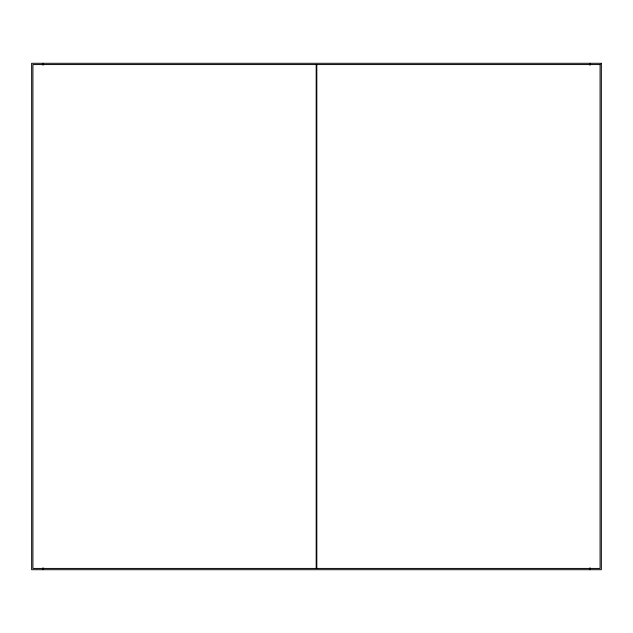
<?xml version="1.0" encoding="UTF-8"?>
<svg xmlns="http://www.w3.org/2000/svg" width="633" height="633" viewBox="0 0 633 633"><rect width="100%" height="100%" fill="white"/><g stroke="black" fill="none" stroke-linecap="round" stroke-linejoin="round"><path stroke-width="0.95" d="M589.956 63.3L589.956 65.278M589.956 567.722L589.956 569.7M316.816 64.566L316.816 568.434M316.184 64.566L316.184 568.434M43.044 63.3L43.044 65.278M43.044 567.722L43.044 569.7M601.35 63.3L31.65 63.3L31.65 569.7L601.35 569.7L601.35 63.3M600.084 64.566L32.916 64.566L32.916 568.434L600.084 568.434L600.084 64.566"/></g></svg>
